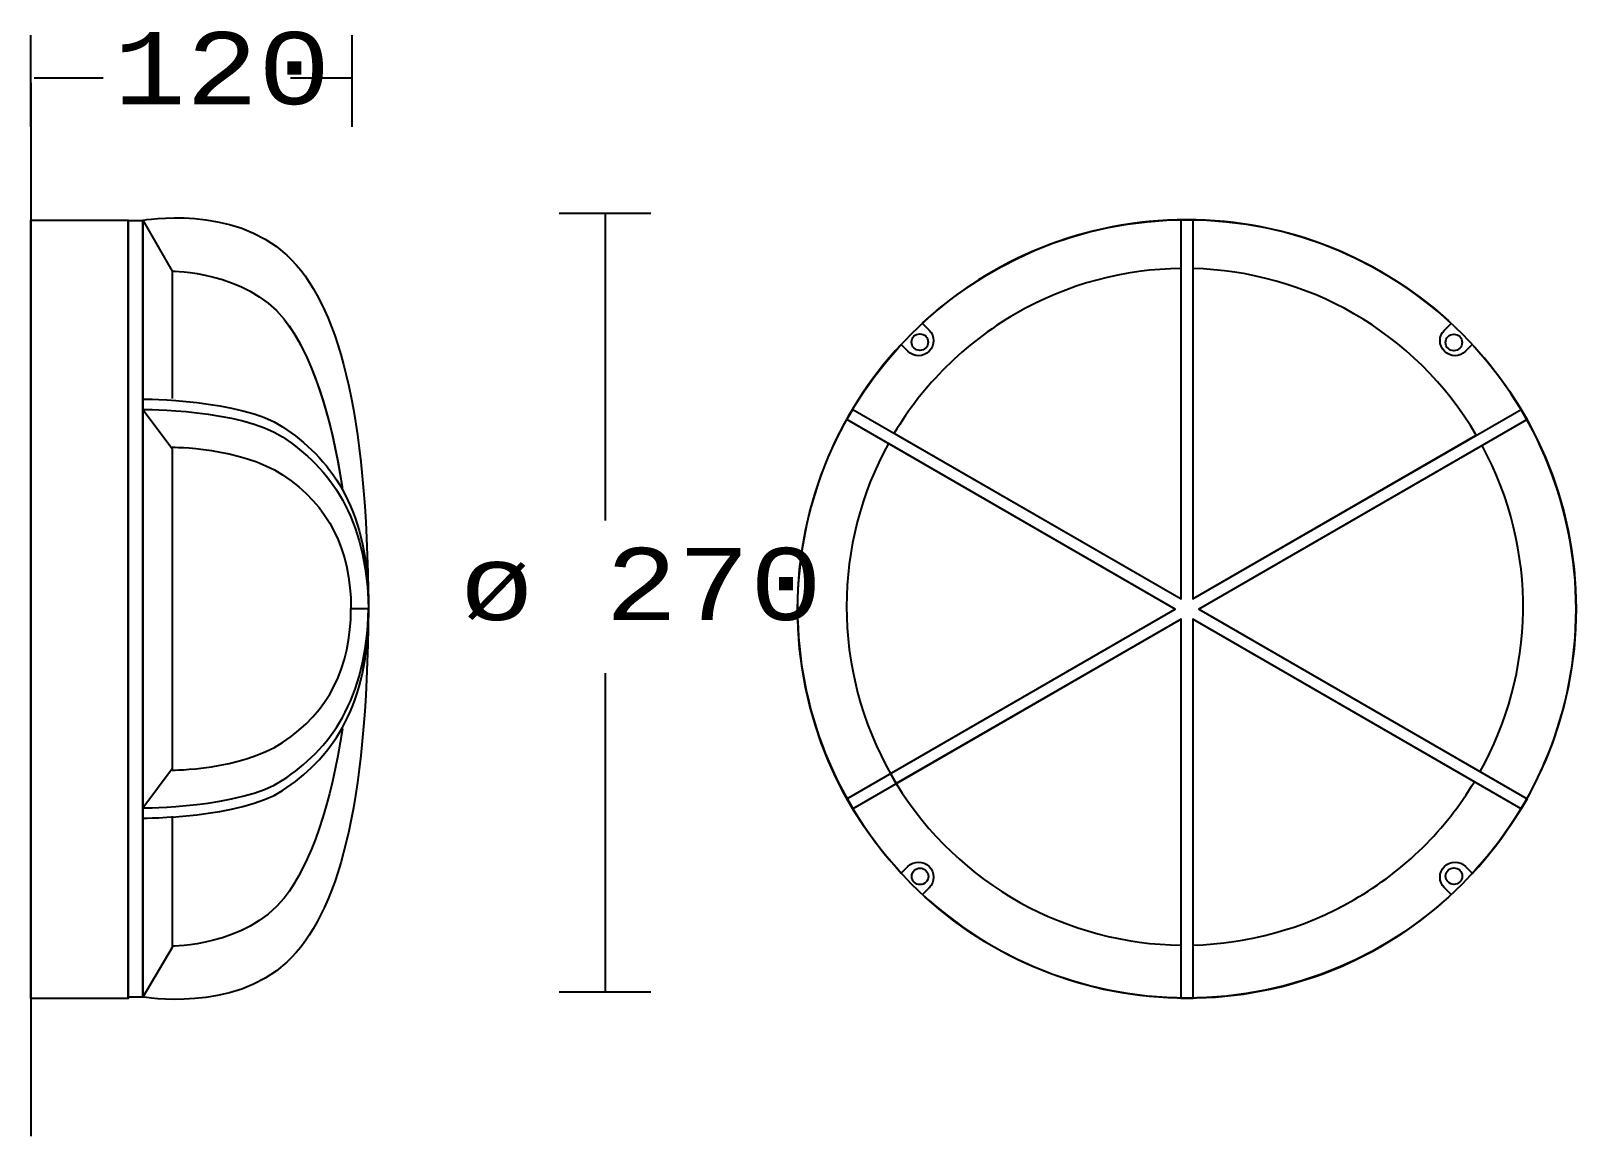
# Model space of a CAD drawing. Extents: x 36 to 281, y 0 to 175.
import ezdxf

# ---------------------------------------------------------------- set-up
doc = ezdxf.new("R2010")
doc.units = 0
doc.layers.add('LIVELLO_1', color=160, linetype='Continuous')
doc.styles.add('STD', font='txt')

# ---------------------------------------------------------------- blocks, each defined once
blk = doc.blocks.new('AI9-BLK1')
at = {"layer": 'LIVELLO_1', "color": 7}
for p, q in [((-104.44, 72.14), (-104.44, 86.65)), ((-53.51, 72.14), (-53.51, 86.66)), ((-104.44, 79.08), (-104.44, -87.79)), ((-92.98, 79.83), (-103.93, 79.83)), ((-53.71, 79.83), (-63.31, 79.83)), ((-20.72, 58.45), (-6.21, 58.45)), ((-13.46, 58.45), (-13.46, 9.76)), ((-82.08, 49.26), (-82.08, 29.09)), ((-86.69, 27.36), (-82.08, 21.14)), ((-82.08, 21.12), (-82.08, -29.78)), ((-53.73, -4.22), (-50.96, -4.22)), ((-82.08, -5.37), (-82.08, -29.94)), ((-13.47, -14.44), (-13.47, -64.94)), ((-86.69, -35.79), (-82.08, -29.57)), ((-82.08, -37.1), (-82.08, -57.69)), ((-82.08, -37.26), (-82.08, -41.09)), ((-20.72, -64.94), (-6.21, -64.94))]:
    blk.add_line(p, q, dxfattribs=at)
for points in [[(-104.44, 57.31), (-89.02, 57.31), (-89.02, -66.01), (-104.44, -66.01)], [(-89.01, 57.3), (-86.71, 57.3), (-86.7, -65.77), (-89.01, -65.77)], [(76.87, -4.28), (24.85, 25.76), (25.77, 27.36), (77.8, -2.68), (77.81, 57.4), (79.66, 57.4), (79.66, -2.67), (131.7, 27.36), (132.62, 25.76), (80.6, -4.28), (132.62, -34.33), (131.7, -35.94), (79.66, -5.88), (79.66, -65.98), (77.81, -65.98), (77.81, -5.89), (25.77, -35.94), (24.85, -34.33), (76.89, -4.29)], [(76.87, -4.28), (24.85, 25.76), (25.77, 27.36), (77.8, -2.68), (77.81, 57.4), (79.66, 57.4), (79.66, -2.67), (131.7, 27.36), (132.62, 25.76), (80.6, -4.28), (132.62, -34.33), (131.7, -35.94), (79.66, -5.88), (79.66, -65.98), (77.81, -65.98), (77.81, -5.89), (25.77, -35.94), (24.85, -34.33), (76.89, -4.29)]]:
    blk.add_lwpolyline(points, close=True, dxfattribs=at)
blk.add_lwpolyline([(-82.08, -48.7), (-82.08, -57.92), (-86.69, -65.75), (-86.69, 57.33), (-82.08, 49.26), (-82.08, 40.04)], dxfattribs=at)
for centre, radius in [((78.71, -4.26), 61.67), ((36.41, 38.01), 1.31), ((121.02, 37.96), 1.31), ((36.45, -46.64), 1.31), ((121.03, -46.6), 1.31)]:
    blk.add_circle(centre, radius, dxfattribs=at)
for points, knots in [([(-86.69, 57.33), (-86.69, 57.33), (-72.42, 59.85), (-63.87, 51.79), (-55.8, 44.19), (-51.19, 27.36), (-50.96, -4.22), (-51.19, -35.79), (-55.8, -52.61), (-63.87, -60.22), (-72.42, -68.28), (-86.69, -65.75), (-86.69, -65.75)], [0, 0, 0, 0, 1, 1, 1, 2, 2, 2, 3, 3, 3, 4, 4, 4, 4]), ([(17.03, -4.22), (17.03, 11.94), (23.25, 26.66), (33.43, 37.65), (33.43, 37.65), (34.52, 36.56), (34.52, 36.56), (35.45, 35.63), (36.96, 35.63), (37.89, 36.56), (38.82, 37.49), (38.82, 39), (37.89, 39.93), (37.89, 39.93), (36.8, 41.02), (36.8, 41.02), (47.79, 51.19), (62.51, 57.41), (78.68, 57.4), (94.85, 57.4), (109.57, 51.16), (120.57, 40.98), (120.57, 40.98), (119.53, 39.93), (119.53, 39.93), (118.6, 39), (118.6, 37.49), (119.53, 36.56), (120.46, 35.63), (121.97, 35.63), (122.89, 36.56), (122.89, 36.56), (123.94, 37.61), (123.94, 37.61), (134.14, 26.61), (140.37, 11.89), (140.38, -4.29), (140.39, -20.46), (134.17, -35.17), (123.98, -46.17), (123.98, -46.17), (122.89, -45.08), (122.89, -45.08), (121.97, -44.15), (120.46, -44.15), (119.53, -45.08), (118.6, -46.01), (118.6, -47.51), (119.53, -48.44), (119.53, -48.44), (120.62, -49.53), (120.62, -49.53), (109.63, -59.71), (94.91, -65.92), (78.74, -65.91), (62.57, -65.91), (47.84, -59.68), (36.84, -49.49), (36.84, -49.49), (37.89, -48.44), (37.89, -48.44), (38.82, -47.51), (38.82, -46.01), (37.89, -45.08), (36.96, -44.15), (35.45, -44.15), (34.52, -45.08), (34.52, -45.08), (33.47, -46.13), (33.47, -46.13), (23.28, -35.12), (17.04, -20.4), (17.03, -4.22)], [0, 0, 0, 0, 1, 1, 1, 2, 2, 2, 3, 3, 3, 4, 4, 4, 5, 5, 5, 6, 6, 6, 7, 7, 7, 8, 8, 8, 9, 9, 9, 10, 10, 10, 11, 11, 11, 12, 12, 12, 13, 13, 13, 14, 14, 14, 15, 15, 15, 16, 16, 16, 17, 17, 17, 18, 18, 18, 19, 19, 19, 20, 20, 20, 21, 21, 21, 22, 22, 22, 23, 23, 23, 24, 24, 24, 24]), ([(-82.08, 49.26), (-82.08, 49.26), (-70.46, 49.31), (-64.33, 41.65), (-60.03, 36.28), (-56.76, 26.31), (-55.05, 14.54)], [0, 0, 0, 0, 1, 1, 1, 2, 2, 2, 2]), ([(-82.08, 49.26), (-82.08, 49.26), (-70.46, 49.31), (-64.33, 41.65), (-60.1, 36.37), (-56.86, 26.64), (-55.13, 15.11)], [0, 0, 0, 0, 1, 1, 1, 2, 2, 2, 2]), ([(51.58, 42.5), (59.86, 47.28), (68.88, 49.6), (77.81, 49.68), (77.81, 49.68), (77.8, -2.68), (77.8, -2.68), (77.8, -2.68), (32.35, 23.56), (32.35, 23.56), (36.88, 31.17), (43.36, 37.75), (51.58, 42.5)], [0, 0, 0, 0, 1, 1, 1, 2, 2, 2, 3, 3, 3, 4, 4, 4, 4]), ([(79.66, 49.67), (97.58, 49.23), (114.85, 39.8), (124.58, 23.25), (124.58, 23.25), (79.66, -2.67), (79.66, -2.67), (79.66, -2.67), (79.66, 49.67), (79.66, 49.67)], [0, 0, 0, 0, 1, 1, 1, 2, 2, 2, 3, 3, 3, 3]), ([(-86.69, 28.98), (-86.69, 28.98), (-71.24, 28.98), (-64.56, 24.6), (-57.19, 19.75), (-51.19, 11.92), (-50.96, -2.6), (-50.96, -2.6), (-50.96, -4.22), (-50.96, -4.22)], [0, 0, 0, 0, 1, 1, 1, 2, 2, 2, 3, 3, 3, 3]), ([(-86.69, 27.36), (-86.69, 27.36), (-71.24, 27.37), (-64.56, 22.98), (-57.19, 18.14), (-51.19, 10.31), (-50.96, -4.22)], [0, 0, 0, 0, 1, 1, 1, 2, 2, 2, 2]), ([(-82.08, 21.37), (-82.08, 21.37), (-71.24, 21.37), (-64.56, 16.99), (-57.19, 12.15), (-53.73, 5.01), (-53.73, -4.22)], [0, 0, 0, 0, 1, 1, 1, 2, 2, 2, 2]), ([(77.81, -57.54), (59.94, -57.33), (42.63, -48.19), (32.68, -31.94), (32.68, -31.94), (31.96, -30.73), (31.96, -30.73), (22.23, -13.58), (22.76, 6.18), (31.43, 21.96), (31.43, 21.96), (76.89, -4.29), (76.89, -4.29), (76.89, -4.29), (31.74, -30.35), (31.74, -30.35), (31.74, -30.35), (32.68, -31.94), (32.68, -31.94), (32.68, -31.94), (77.81, -5.89), (77.81, -5.89), (77.81, -5.89), (77.81, -57.54), (77.81, -57.54)], [0, 0, 0, 0, 1, 1, 1, 2, 2, 2, 3, 3, 3, 4, 4, 4, 5, 5, 5, 6, 6, 6, 7, 7, 7, 8, 8, 8, 8]), ([(125.49, 21.64), (134.55, 4.97), (133.85, -14.5), (125.2, -30.04), (125.2, -30.04), (80.6, -4.28), (80.6, -4.28), (80.6, -4.28), (125.49, 21.64), (125.49, 21.64)], [0, 0, 0, 0, 1, 1, 1, 2, 2, 2, 3, 3, 3, 3]), ([(-86.69, -37.41), (-86.69, -37.41), (-71.24, -37.41), (-64.56, -33.03), (-57.19, -28.18), (-51.19, -20.35), (-50.96, -5.83), (-50.96, -5.83), (-50.96, -4.22), (-50.96, -4.22)], [0, 0, 0, 0, 1, 1, 1, 2, 2, 2, 3, 3, 3, 3]), ([(-86.69, -35.79), (-86.69, -35.79), (-71.24, -35.8), (-64.56, -31.41), (-57.19, -26.57), (-51.19, -18.74), (-50.96, -4.22)], [0, 0, 0, 0, 1, 1, 1, 2, 2, 2, 2]), ([(-82.08, -29.8), (-82.08, -29.8), (-71.24, -29.81), (-64.56, -25.42), (-57.19, -20.58), (-53.73, -13.44), (-53.73, -4.22)], [0, 0, 0, 0, 1, 1, 1, 2, 2, 2, 2]), ([(124.27, -31.65), (119.75, -39.15), (113.31, -45.65), (105.18, -50.35), (97.12, -55), (88.35, -57.32), (79.66, -57.52), (79.66, -57.52), (79.66, -5.88), (79.66, -5.88), (79.66, -5.88), (124.27, -31.65), (124.27, -31.65)], [0, 0, 0, 0, 1, 1, 1, 2, 2, 2, 3, 3, 3, 4, 4, 4, 4]), ([(-55.09, -23.24), (-56.81, -34.9), (-60.07, -44.75), (-64.33, -50.08), (-70.46, -57.74), (-82.08, -57.69), (-82.08, -57.69)], [0, 0, 0, 0, 1, 1, 1, 2, 2, 2, 2])]:
    blk.add_open_spline(points, degree=3, knots=knots, dxfattribs=at)
at = {"layer": 'LIVELLO_1', "color": 7, "char_height": 11.4317, "attachment_point": 1, "style": 'STD'}
for s, insert in [('\\fCourier|b0|i0;\\H11.4317;\\C7;120', (-91.34, 87.14)), ('\\fCourier|b0|i0;\\H11.4317;\\C7;ø 270', (-36.34, 5.41))]:
    blk.add_mtext(s, dxfattribs=dict(at, insert=insert))

msp = doc.modelspace()

# ---------------------------------------------------------------- block references
at = {"layer": 'LIVELLO_1', "color": 7}
msp.add_blockref('AI9-BLK1', (140.744897, 87.788182), dxfattribs=at)

doc.saveas('drawing.dxf')
